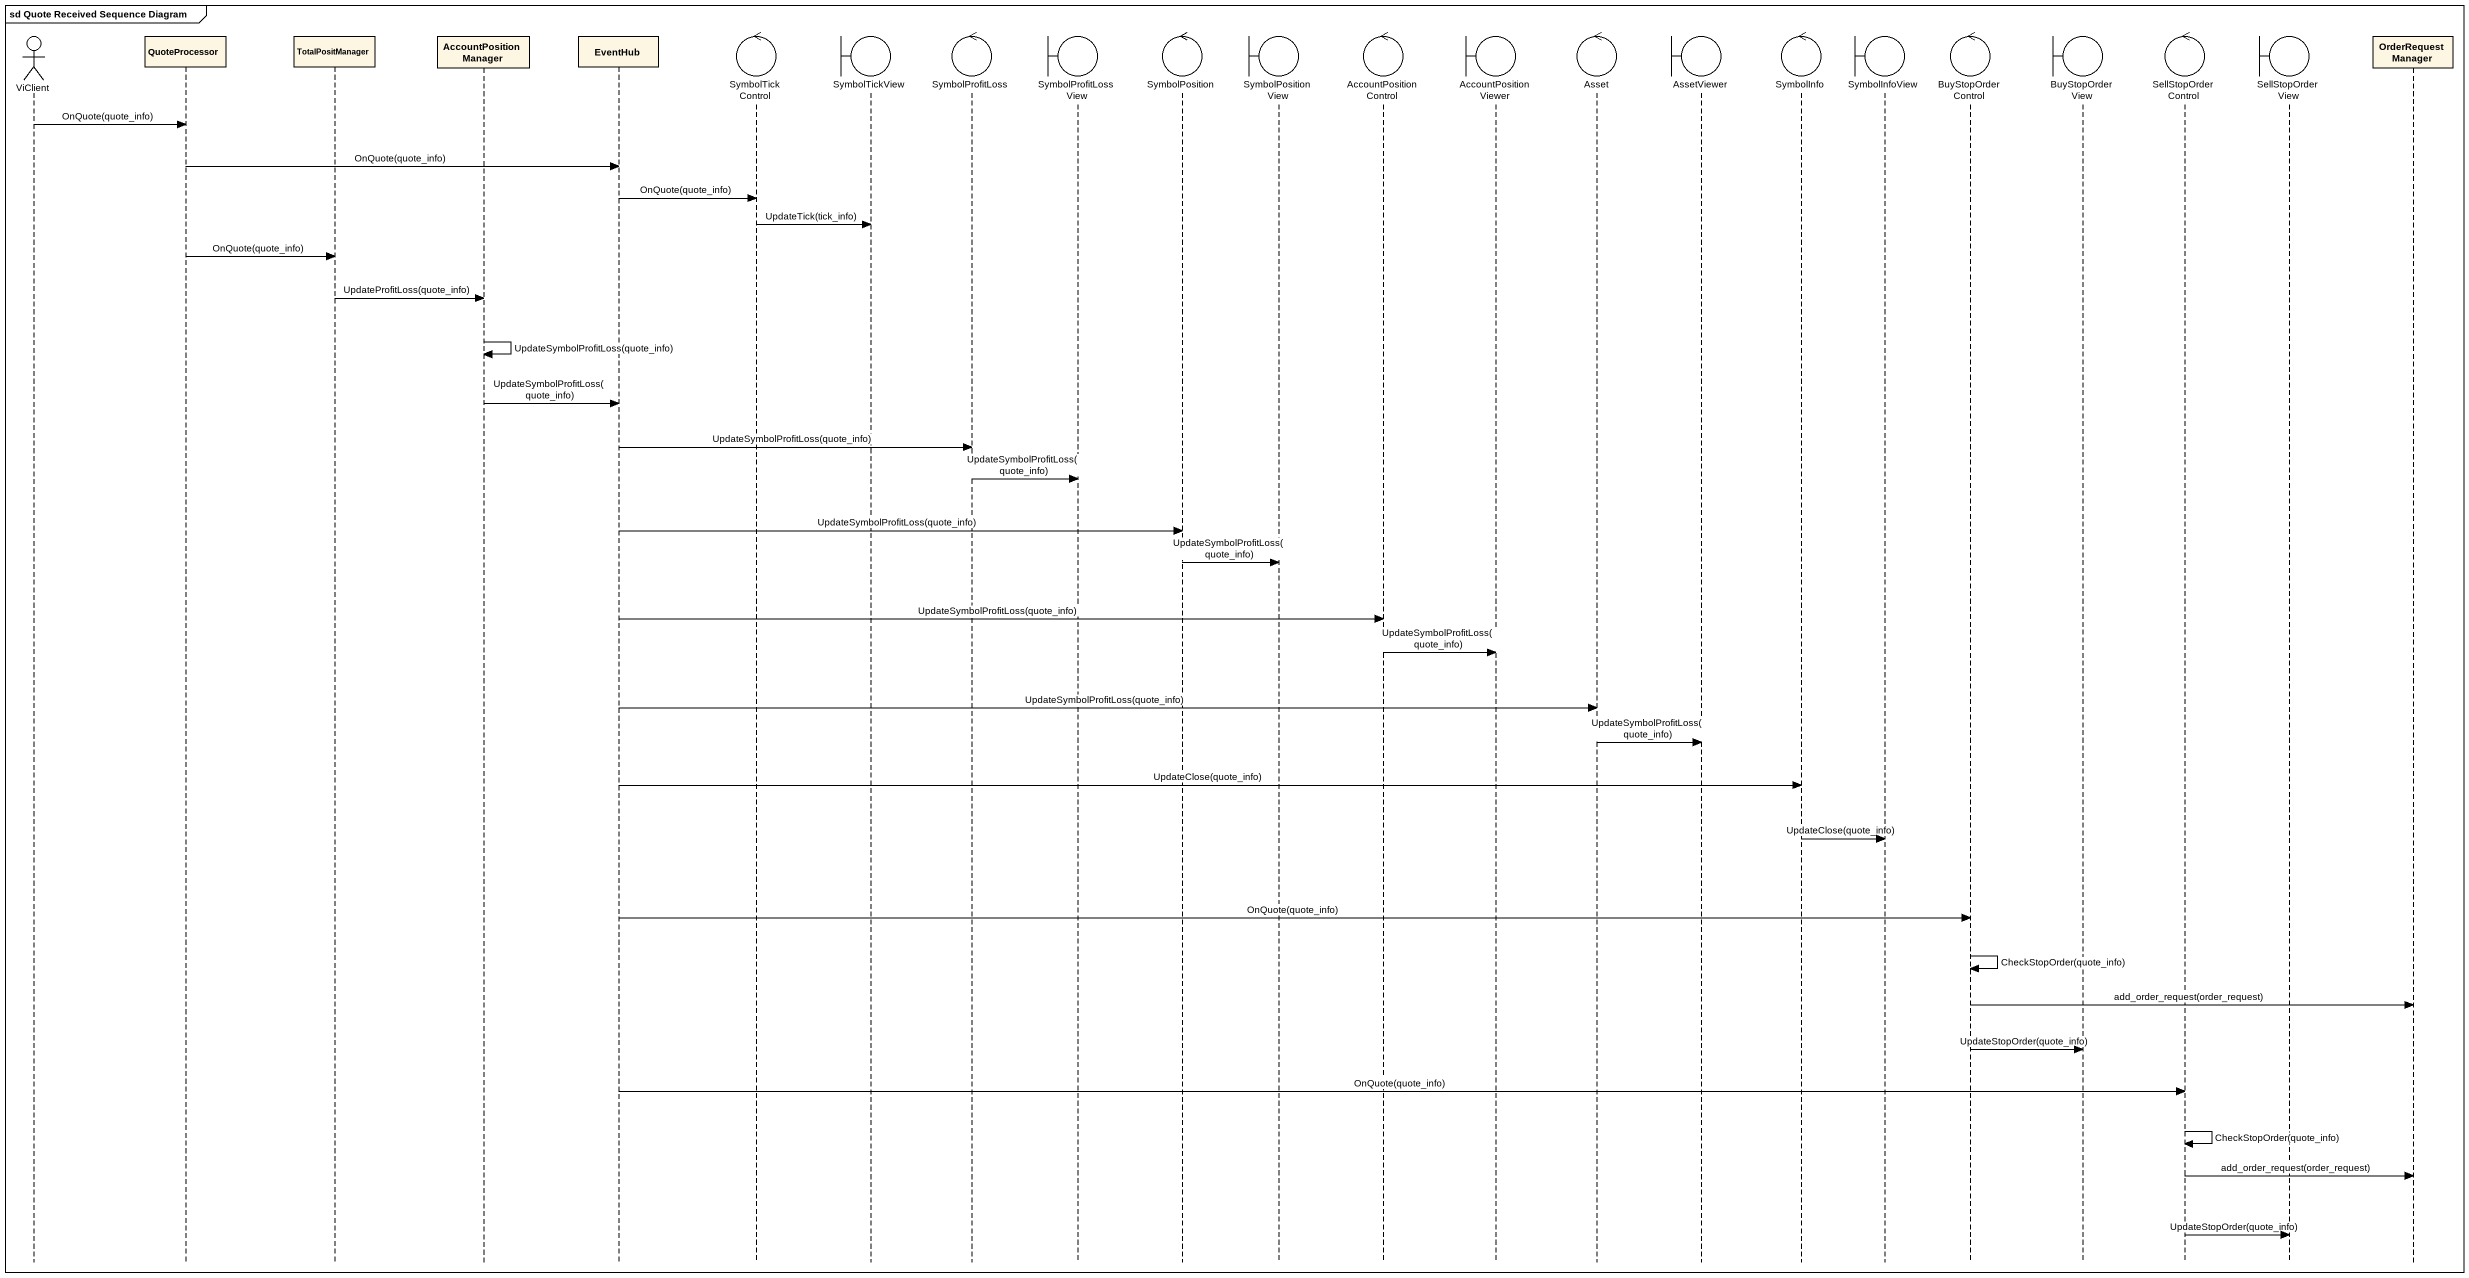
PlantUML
@startuml
mainframe sd Quote Received Sequence Diagram
hide footbox
actor ViClient
participant QuoteProcessor
participant TotalPositManager
participant AccountPositionManager
participant EventHub
control SymbolTickControl
boundary SymbolTickView
control SymbolProfitLoss
boundary SymbolProfitLossView
control SymbolPosition
boundary SymbolPositionView
control AccountPositionControl
boundary AccountPositionViewer
control Asset
boundary AssetViewer
control SymbolInfo
boundary SymbolInfoView
control BuyStopOrderControl
boundary BuyStopOrderView
control SellStopOrderControl
boundary SellStopOrderView
participant OrderRequestManager

ViClient -> QuoteProcessor : OnQuote(quote_info)
QuoteProcessor -> EventHub : OnQuote(quote_info)
EventHub -> SymbolTickControl : OnQuote(quote_info)
SymbolTickControl -> SymbolTickView : UpdateTick(tick_info)
QuoteProcessor -> TotalPositManager : OnQuote(quote_info)
TotalPositManager -> AccountPositionManager : UpdateProfitLoss(quote_info)
AccountPositionManager -> AccountPositionManager : UpdateSymbolProfitLoss(quote_info)
AccountPositionManager -> EventHub : UpdateSymbolProfitLoss(quote_info)
EventHub -> SymbolProfitLoss : UpdateSymbolProfitLoss(quote_info)
SymbolProfitLoss -> SymbolProfitLossView : UpdateSymbolProfitLoss(quote_info)
EventHub -> SymbolPosition : UpdateSymbolProfitLoss(quote_info)
SymbolPosition -> SymbolPositionView : UpdateSymbolProfitLoss(quote_info)
EventHub -> AccountPositionControl : UpdateSymbolProfitLoss(quote_info)
AccountPositionControl -> AccountPositionViewer : UpdateSymbolProfitLoss(quote_info)
EventHub -> Asset : UpdateSymbolProfitLoss(quote_info)
Asset -> AssetViewer : UpdateSymbolProfitLoss(quote_info)
EventHub -> SymbolInfo : UpdateClose(quote_info)
SymbolInfo -> SymbolInfoView : UpdateClose(quote_info)
EventHub -> BuyStopOrderControl : OnQuote(quote_info)
BuyStopOrderControl -> BuyStopOrderControl : CheckStopOrder(quote_info)
BuyStopOrderControl -> OrderRequestManager : add_order_request(order_request)
BuyStopOrderControl -> BuyStopOrderView : UpdateStopOrder(quote_info)
EventHub -> SellStopOrderControl : OnQuote(quote_info)
SellStopOrderControl -> SellStopOrderControl : CheckStopOrder(quote_info)
SellStopOrderControl -> OrderRequestManager : add_order_request(order_request)
SellStopOrderControl -> SellStopOrderView : UpdateStopOrder(quote_info)
@enduml
